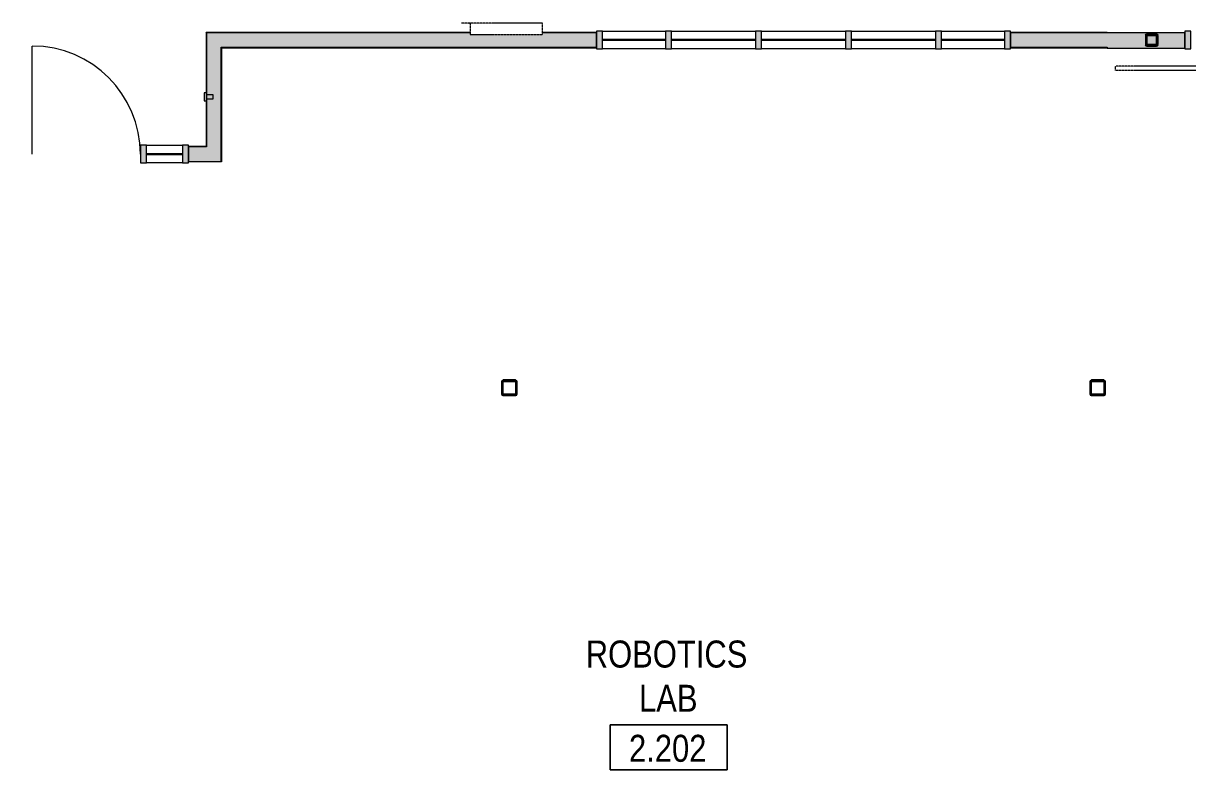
# Model space of a CAD drawing. Header units: inches. Extents: x -3803 to -1421, y -3454 to -210.
# Drawn here: x -2774.3 to -2386.4, y -3157.9 to -2909.1 of the extents above; entities that cross this region are included whole.
import ezdxf

# ---------------------------------------------------------------- set-up
doc = ezdxf.new("R2010")
doc.units = ezdxf.units.IN
doc.header["$MEASUREMENT"] = 0
for name, pattern in [('Hidden Equipment- BSALS', [0.0625, 0.03125, -0.03125]), ('Hidden Equipment- LTP', [0.0625, 0.03125, -0.03125]), ('Overhead 1_16_', [0.101562, 0.0625, -0.039062])]:
    doc.linetypes.add(name, pattern=pattern)
for name, color, linetype, lineweight in [('A-AREA-IDEN', 2, 'Continuous', 9), ('A-DOOR', 31, 'Continuous', 13), ('A-FLOR-HRAL', 11, 'Continuous', 13), ('A-GLAZ-CURT', 52, 'Continuous', 13), ('A-GLAZ-CWMG', 51, 'Continuous', 13), ('A-WALL-PATT', 111, 'Continuous', 13), ('E-SERT', 181, 'Continuous', 13), ('I-WALL', 2, 'Continuous', 13), ('Q-SPCQ', 91, 'Continuous', 13), ('S-COLS', 52, 'Continuous', 13)]:
    doc.layers.add(name, color=color, linetype=linetype, lineweight=lineweight)
doc.styles.add('Arial Narrow', font='ARIALN.TTF', dxfattribs={"height": 9})

# ---------------------------------------------------------------- blocks, each defined once
blk = doc.blocks.new('_STL - Column - HSS Rectangular - 2017v1 - HSS4x4x3_8-1990252-DIMENSION PLAN - LEVEL 2 _579_ - 2__ - CAD')
at = {"layer": 'S-COLS'}
h = blk.add_hatch(color=130, dxfattribs=at)
h.paths.add_polyline_path([(-1.48, -2), (1.47, -2), (1.85, -1.85), (2, -1.48), (2, 1.47), (1.85, 1.85), (1.47, 2), (-1.48, 2), (-1.85, 1.85), (-2, 1.47), (-2, -1.48), (-1.85, -1.85)], flags=0)
h.paths.add_polyline_path([(-1.48, -1.63), (-1.58, -1.58), (-1.63, -1.48), (-1.58, 1.58), (-1.48, 1.62), (1.58, 1.58), (1.62, 1.47), (1.58, -1.58), (1.47, -1.63)], flags=0)
at = {"layer": 'S-COLS', "color": 253, "lineweight": 25}
for p, q in [((-2, 1.47), (-2, -1.48)), ((-1.63, -1.48), (-1.63, 1.47)), ((1.47, 2), (-1.48, 2)), ((-1.48, 1.62), (1.47, 1.62)), ((1.62, 1.47), (1.62, -1.48)), ((2, -1.48), (2, 1.47)), ((1.47, -1.63), (-1.48, -1.63)), ((-1.48, -2), (1.47, -2))]:
    blk.add_line(p, q, dxfattribs=at)
for centre, radius, start, end in [((-1.48, 1.47), 0.525, 90, 180), ((-1.48, 1.47), 0.15, 90, 180), ((1.47, 1.47), 0.525, 360, 90), ((1.47, 1.47), 0.15, 0, 90), ((-1.48, -1.48), 0.525, 180, 270), ((-1.48, -1.48), 0.15, 180, 270), ((1.47, -1.48), 0.525, 270, 360), ((1.47, -1.48), 0.15, 270, 0)]:
    blk.add_arc(centre, radius, start, end, dxfattribs=at)
blk = doc.blocks.new('15830016-STRUCT_MARTINEZ-MOORE_CENTRAL_v2018_rvt-1-DIMENSION PLAN - LEVEL 2 _579_ - 2__ - CAD')
at = {"layer": 'S-COLS', "lineweight": 5}
h = blk.add_hatch(color=50, dxfattribs=at)
h.paths.add_polyline_path([(-2614.46, -3033.14), (-2610.33, -3033.14), (-2610.02, -3033.01), (-2609.9, -3032.71), (-2609.9, -3028.58), (-2610.02, -3028.27), (-2610.33, -3028.14), (-2614.46, -3028.14), (-2614.77, -3028.27), (-2614.9, -3028.58), (-2614.9, -3032.71), (-2614.77, -3033.01)], flags=0)
h.paths.add_polyline_path([(-2614.46, -3032.83), (-2614.55, -3032.79), (-2614.58, -3032.71), (-2614.55, -3028.49), (-2614.46, -3028.45), (-2610.24, -3028.49), (-2610.21, -3028.58), (-2610.24, -3032.79), (-2610.33, -3032.83)], flags=0)
h = blk.add_hatch(color=50, dxfattribs=at)
h.paths.add_polyline_path([(-2414.33, -3033.14), (-2414.02, -3033.01), (-2413.9, -3032.71), (-2413.9, -3028.58), (-2414.02, -3028.27), (-2414.33, -3028.14), (-2418.46, -3028.14), (-2418.77, -3028.27), (-2418.9, -3028.58), (-2418.9, -3032.71), (-2418.77, -3033.01), (-2418.46, -3033.14)], flags=0)
h.paths.add_polyline_path([(-2418.46, -3032.83), (-2418.55, -3032.79), (-2418.58, -3032.71), (-2418.55, -3028.49), (-2418.46, -3028.45), (-2414.24, -3028.49), (-2414.21, -3028.58), (-2414.24, -3032.79), (-2414.33, -3032.83)], flags=0)
at = {"layer": 'S-COLS', "color": 253, "lineweight": 25}
for p, q in [((-2614.9, -3028.58), (-2614.9, -3032.71)), ((-2614.58, -3032.71), (-2614.58, -3028.58)), ((-2610.33, -3028.14), (-2614.46, -3028.14)), ((-2614.46, -3028.45), (-2610.33, -3028.45)), ((-2610.21, -3028.58), (-2610.21, -3032.71)), ((-2609.9, -3032.71), (-2609.9, -3028.58)), ((-2418.9, -3028.58), (-2418.9, -3032.71)), ((-2418.58, -3032.71), (-2418.58, -3028.58)), ((-2414.33, -3028.14), (-2418.46, -3028.14)), ((-2418.46, -3028.45), (-2414.33, -3028.45)), ((-2414.21, -3028.58), (-2414.21, -3032.71)), ((-2413.9, -3032.71), (-2413.9, -3028.58)), ((-2610.33, -3032.83), (-2614.46, -3032.83)), ((-2614.46, -3033.14), (-2610.33, -3033.14)), ((-2414.33, -3032.83), (-2418.46, -3032.83)), ((-2418.46, -3033.14), (-2414.33, -3033.14))]:
    blk.add_line(p, q, dxfattribs=at)
for centre, radius, start, end in [((-2614.46, -3028.58), 0.435, 90, 180), ((-2614.46, -3028.58), 0.122, 90, 180), ((-2610.33, -3028.58), 0.435, 0, 90), ((-2610.33, -3028.58), 0.122, 0, 90), ((-2418.46, -3028.58), 0.435, 90, 180), ((-2418.46, -3028.58), 0.122, 90, 180), ((-2414.33, -3028.58), 0.435, 0, 90), ((-2414.33, -3028.58), 0.122, 0, 90), ((-2614.46, -3032.71), 0.435, 180, 270), ((-2614.46, -3032.71), 0.122, 180, 270), ((-2610.33, -3032.71), 0.435, 270, 0), ((-2610.33, -3032.71), 0.122, 270, 0), ((-2418.46, -3032.71), 0.435, 180, 270), ((-2418.46, -3032.71), 0.122, 180, 270), ((-2414.33, -3032.71), 0.435, 270, 0), ((-2414.33, -3032.71), 0.122, 270, 0)]:
    blk.add_arc(centre, radius, start, end, dxfattribs=at)
at = {"color": 250, "lineweight": 13}
blk.add_blockref('_STL - Column - HSS Rectangular - 2017v1 - HSS4x4x3_8-1990252-DIMENSION PLAN - LEVEL 2 _579_ - 2__ - CAD', (-2398.4, -2914.7), dxfattribs=at)
blk = doc.blocks.new('SD_Card_Reader-BSALS - Card Reader-2172332-DIMENSION PLAN - LEVEL 2 _579_ - 2__ - CAD')
at = {"layer": 'E-SERT', "color": 53, "lineweight": 9}
for p, q in [((-3181.59, -2903.27), (-3182.34, -2903.27)), ((-3182.34, -2903.27), (-3182.34, -2906.02)), ((-3181.59, -2906.02), (-3181.59, -2903.27)), ((-3181.59, -2903.89), (-3179.47, -2903.89)), ((-3179.47, -2905.39), (-3181.59, -2905.39)), ((-3179.47, -2903.89), (-3179.47, -2905.39)), ((-3182.34, -2906.02), (-3181.59, -2906.02))]:
    blk.add_line(p, q, dxfattribs=at)
blk = doc.blocks.new('15830016-ELEC_BSALS_CENTRAL_v2018_rvt-1-DIMENSION PLAN - LEVEL 2 _579_ - 2__ - CAD')
at = {"color": 250, "lineweight": 9}
blk.add_blockref('SD_Card_Reader-BSALS - Card Reader-2172332-DIMENSION PLAN - LEVEL 2 _579_ - 2__ - CAD', (468.32, -29), dxfattribs=at)
blk = doc.blocks.new('Basic Wall _ B3-4 7_8_-BSALS - ___-3567757-DIMENSION PLAN - LEVEL 2 _579_ - 2__ - CAD')
at = {"layer": 'I-WALL', "lineweight": 20}
for p, q in [((-2783.7, -2950.32), (-2783.57, -2950.19)), ((-2779.33, -2950.19), (-2783.57, -2950.19)), ((-2713.4, -2950.19), (-2719.33, -2950.19)), ((-2713.4, -2950.19), (-2713.27, -2950.32))]:
    blk.add_line(p, q, dxfattribs=at)
blk = doc.blocks.new('Basic Wall _ B3-4 7_8_-BSALS - ___-3567756-DIMENSION PLAN - LEVEL 2 _579_ - 2__ - CAD')
at = {"layer": 'I-WALL', "lineweight": 20}
for p, q in [((-2788.7, -2955.32), (-2788.57, -2955.19)), ((-2779.33, -2955.32), (-2788.7, -2955.32)), ((-2708.27, -2955.32), (-2719.33, -2955.32)), ((-2708.4, -2955.19), (-2708.27, -2955.32))]:
    blk.add_line(p, q, dxfattribs=at)
blk = doc.blocks.new('System Panel - interior glazed panels-383681-DIMENSION PLAN - LEVEL 2 _579_ - 2__ - CAD')
at = {"layer": 'A-GLAZ-CURT', "lineweight": 9}
blk.add_hatch(color=90, dxfattribs=at).paths.add_polyline_path([(-6, 0.125), (-6, -0.125), (6, -0.125), (6, 0.125)], flags=0)
at = {"layer": 'A-GLAZ-CURT', "lineweight": 20}
for p, q in [((6, 0.125), (-6, 0.125)), ((-6, 0.125), (-6, -0.125)), ((6, -0.125), (6, 0.125)), ((-6, -0.125), (6, -0.125))]:
    blk.add_line(p, q, dxfattribs=at)
blk = doc.blocks.new('Rectangular Mullion - 6 x 6 interior mullion-383726-DIMENSION PLAN - LEVEL 2 _579_ - 2__ - CAD')
at = {"layer": 'A-GLAZ-CWMG', "lineweight": 9}
for p, q in [((-2733.33, -2949.82), (-2721.33, -2949.82)), ((-2721.33, -2955.69), (-2733.33, -2955.69))]:
    blk.add_line(p, q, dxfattribs=at)
blk = doc.blocks.new('Rectangular Mullion - 2 x 6 interior mullion-383686-DIMENSION PLAN - LEVEL 2 _579_ - 2__ - CAD')
at = {"layer": 'A-GLAZ-CWMG', "lineweight": 9}
blk.add_hatch(color=90, dxfattribs=at).paths.add_polyline_path([(0, -2.9375), (0, 2.9375), (-2, 2.9375), (-2, -2.9375)], flags=0)
at = {"layer": 'A-GLAZ-CWMG', "lineweight": 20}
for p, q in [((0, 2.9375), (-2, 2.9375)), ((-2, 2.9375), (-2, -2.9375)), ((0, -2.9375), (0, 2.9375)), ((-2, -2.9375), (0, -2.9375))]:
    blk.add_line(p, q, dxfattribs=at)
blk = doc.blocks.new('Door-J1_4-Curtain_Wall-_only works in CW_-BSALS1 - Door-J1_4-Wide_Stile-BSALS-2172145-DIMENSION PLAN - LEVEL 2 _579_ - 2__ - CAD')
at = {"layer": 'A-DOOR', "lineweight": 20}
blk.add_line((15, 0), (15, -36), dxfattribs=at)
at = {"layer": 'A-DOOR', "lineweight": 9}
blk.add_arc((15, 0), 36, 180, 270, dxfattribs=at)
blk = doc.blocks.new('Rectangular Mullion - 2 x 6 interior mullion-383809-DIMENSION PLAN - LEVEL 2 _579_ - 2__ - CAD')
at = {"layer": 'A-GLAZ-CWMG', "lineweight": 9}
blk.add_hatch(color=90, dxfattribs=at).paths.add_polyline_path([(-1, -2.9375), (-1, 2.9375), (1, 2.9375), (1, -2.9375)], flags=0)
at = {"layer": 'A-GLAZ-CWMG', "lineweight": 20}
for p, q in [((-1, 2.9375), (1, 2.9375)), ((-1, -2.9375), (-1, 2.9375)), ((1, 2.9375), (1, -2.9375)), ((1, -2.9375), (-1, -2.9375))]:
    blk.add_line(p, q, dxfattribs=at)
blk = doc.blocks.new('Basic Wall _ B3-4 7_8_-BSALS - ___-3567801-DIMENSION PLAN - LEVEL 2 _579_ - 2__ - CAD')
at = {"layer": 'I-WALL', "lineweight": 20}
for p, q in [((-2708.4, -2917.14), (-2708.27, -2917.27)), ((-2708.27, -2917.27), (-2708.27, -2955.32)), ((-2708.27, -2955.32), (-2708.4, -2955.19))]:
    blk.add_line(p, q, dxfattribs=at)
blk = doc.blocks.new('Basic Wall _ B3-4 7_8_-BSALS - ___-3567800-DIMENSION PLAN - LEVEL 2 _579_ - 2__ - CAD')
at = {"layer": 'I-WALL', "lineweight": 20}
for p, q in [((-2713.4, -2912.14), (-2713.27, -2912.27)), ((-2713.4, -2912.14), (-2713.4, -2950.19)), ((-2713.27, -2950.32), (-2713.4, -2950.19))]:
    blk.add_line(p, q, dxfattribs=at)
blk = doc.blocks.new('System Panel - interior glazed panels-383841-DIMENSION PLAN - LEVEL 2 _579_ - 2__ - CAD')
at = {"layer": 'A-GLAZ-CURT', "lineweight": 9}
blk.add_hatch(color=90, dxfattribs=at).paths.add_polyline_path([(10.5, -0.125), (10.5, 0.125), (-10.5, 0.125), (-10.5, -0.125)], flags=0)
at = {"layer": 'A-GLAZ-CURT', "lineweight": 20}
for p, q in [((10.5, 0.125), (-10.5, 0.125)), ((-10.5, 0.125), (-10.5, -0.125)), ((10.5, -0.125), (10.5, 0.125)), ((-10.5, -0.125), (10.5, -0.125))]:
    blk.add_line(p, q, dxfattribs=at)
blk = doc.blocks.new('System Panel - interior glazed panels-383842-DIMENSION PLAN - LEVEL 2 _579_ - 2__ - CAD')
at = {"layer": 'A-GLAZ-CURT', "lineweight": 9}
blk.add_hatch(color=90, dxfattribs=at).paths.add_polyline_path([(14, -0.125), (14, 0.125), (-14, 0.125), (-14, -0.125)], flags=0)
at = {"layer": 'A-GLAZ-CURT', "lineweight": 20}
for p, q in [((14, 0.125), (-14, 0.125)), ((-14, 0.125), (-14, -0.125)), ((14, -0.125), (14, 0.125)), ((-14, -0.125), (14, -0.125))]:
    blk.add_line(p, q, dxfattribs=at)
blk = doc.blocks.new('Rectangular Mullion - 6 x 6 interior mullion-383849-DIMENSION PLAN - LEVEL 2 _579_ - 2__ - CAD')
at = {"layer": 'A-GLAZ-CWMG', "lineweight": 9}
for p, q in [((-2189.4, -2826.64), (-2168.4, -2826.64)), ((-2168.4, -2832.52), (-2189.4, -2832.52))]:
    blk.add_line(p, q, dxfattribs=at)
blk = doc.blocks.new('Rectangular Mullion - 6 x 6 interior mullion-383850-DIMENSION PLAN - LEVEL 2 _579_ - 2__ - CAD')
at = {"layer": 'A-GLAZ-CWMG', "lineweight": 9}
for p, q in [((-2166.4, -2826.64), (-2138.4, -2826.64)), ((-2138.4, -2832.52), (-2166.4, -2832.52))]:
    blk.add_line(p, q, dxfattribs=at)
blk = doc.blocks.new('Rectangular Mullion - 2 x 6 interior mullion-383853-DIMENSION PLAN - LEVEL 2 _579_ - 2__ - CAD')
at = {"layer": 'A-GLAZ-CWMG', "lineweight": 9}
blk.add_hatch(color=90, dxfattribs=at).paths.add_polyline_path([(0, 2.9375), (0, -2.9375), (-2, -2.9375), (-2, 2.9375)], flags=0)
at = {"layer": 'A-GLAZ-CWMG', "lineweight": 20}
for p, q in [((-2, 2.9375), (0, 2.9375)), ((-2, -2.9375), (-2, 2.9375)), ((0, 2.9375), (0, -2.9375)), ((0, -2.9375), (-2, -2.9375))]:
    blk.add_line(p, q, dxfattribs=at)
blk = doc.blocks.new('Rectangular Mullion - 2 x 6 interior mullion-383856-DIMENSION PLAN - LEVEL 2 _579_ - 2__ - CAD')
at = {"layer": 'A-GLAZ-CWMG', "lineweight": 9}
blk.add_hatch(color=90, dxfattribs=at).paths.add_polyline_path([(-2, 2.9375), (-2, -2.9375), (0, -2.9375), (0, 2.9375)], flags=0)
at = {"layer": 'A-GLAZ-CWMG', "lineweight": 20}
for p, q in [((0, 2.9375), (-2, 2.9375)), ((-2, 2.9375), (-2, -2.9375)), ((0, -2.9375), (0, 2.9375)), ((-2, -2.9375), (0, -2.9375))]:
    blk.add_line(p, q, dxfattribs=at)
blk = doc.blocks.new('Rectangular Mullion - 2 x 6 interior mullion-383857-DIMENSION PLAN - LEVEL 2 _579_ - 2__ - CAD')
at = {"layer": 'A-GLAZ-CWMG', "lineweight": 9}
blk.add_hatch(color=90, dxfattribs=at).paths.add_polyline_path([(1, 2.9375), (1, -2.9375), (-1, -2.9375), (-1, 2.9375)], flags=0)
at = {"layer": 'A-GLAZ-CWMG', "lineweight": 20}
for p, q in [((-1, 2.9375), (1, 2.9375)), ((-1, -2.9375), (-1, 2.9375)), ((1, 2.9375), (1, -2.9375)), ((1, -2.9375), (-1, -2.9375))]:
    blk.add_line(p, q, dxfattribs=at)
blk = doc.blocks.new('TV LCD 32 PDI CV3200P - LTP - DISPLAY _VERT_-235779-DIMENSION PLAN - LEVEL 2 _579_ - 2__ - CAD')
at = {"layer": 'Q-SPCQ', "linetype": 'Hidden Equipment- LTP', "lineweight": 20}
for p, q in [((-24, 0), (-24, -3.75)), ((0, 0), (-24, 0)), ((0, 0), (-24, 0)), ((-24, 0), (-24, -3.75)), ((0, -3.75), (0, 0)), ((0, -3.75), (0, 0)), ((-24, -3.75), (0, -3.75)), ((-24, -3.75), (0, -3.75)), ((0, -3.75), (2.92, -3.75)), ((0.52, -3.75), (0, -3.75)), ((0, -3.75), (0.52, -3.75))]:
    blk.add_line(p, q, dxfattribs=at)
blk = doc.blocks.new('Basic Wall _ B3-4 7_8_-BSALS - ___-3567807-DIMENSION PLAN - LEVEL 2 _579_ - 2__ - CAD')
at = {"layer": 'I-WALL', "lineweight": 20}
for p, q in [((-2708.27, -2917.27), (-2708.4, -2917.14)), ((-2708.27, -2917.27), (-2583.4, -2917.27)), ((-2445.4, -2917.27), (-2413.27, -2917.27))]:
    blk.add_line(p, q, dxfattribs=at)
blk = doc.blocks.new('Basic Wall _ B3-4 7_8_-BSALS - ___-3567806-DIMENSION PLAN - LEVEL 2 _579_ - 2__ - CAD')
at = {"layer": 'I-WALL', "lineweight": 20}
for p, q in [((-2713.27, -2912.27), (-2713.4, -2912.14)), ((-2713.4, -2912.14), (-2625.4, -2912.14)), ((-2601.4, -2912.14), (-2583.4, -2912.14)), ((-2445.4, -2912.14), (-2413.27, -2912.14)), ((-2413.27, -2912.14), (-2413.27, -2912.27))]:
    blk.add_line(p, q, dxfattribs=at)
blk = doc.blocks.new('Handrail Type - Handrail_Internal_-V32-DIMENSION PLAN - LEVEL 2 _579_ - 2__ - CAD')
at = {"layer": 'A-FLOR-HRAL', "linetype": 'Overhead 1_16_', "lineweight": 9}
for p, q in [((-2410.4, -2924.89), (-2410.4, -2923.39)), ((-2357.29, -2923.39), (-2410.4, -2923.39)), ((-2357.29, -2924.89), (-2410.4, -2924.89)), ((-2203.29, -2923.39), (-2357.29, -2923.39)), ((-2203.29, -2924.89), (-2357.29, -2924.89)), ((-2157.54, -2923.39), (-2203.29, -2923.39)), ((-2159.04, -2924.89), (-2203.29, -2924.89)), ((-2159.04, -2980.14), (-2159.04, -2924.89)), ((-2157.54, -2980.14), (-2157.54, -2923.39)), ((-2159.04, -2983.29), (-2159.04, -2980.14)), ((-2157.54, -2982.59), (-2157.54, -2980.14))]:
    blk.add_line(p, q, dxfattribs=at)
at = {"layer": 'A-FLOR-HRAL', "lineweight": 9}
for p, q in [((-2157.54, -2982.59), (-2159.04, -2983.29)), ((-2157.54, -3046.14), (-2157.54, -2982.59)), ((-2159.04, -3046.14), (-2159.04, -2983.29)), ((-2159.04, -3057.14), (-2159.04, -3046.14)), ((-2157.54, -3057.1), (-2157.54, -3046.14)), ((-2159.04, -3057.14), (-2157.54, -3057.14))]:
    blk.add_line(p, q, dxfattribs=at)
blk = doc.blocks.new('Room Tag- BSALS - Room Tag-28050-DIMENSION PLAN - LEVEL 2 _579_ - 2__ - CAD')
at = {"layer": 'A-AREA-IDEN'}
for p, q in [((-0.203125, -0.171875), (-0.203125, -0.015625)), ((-0.203125, -0.015625), (0.203125, -0.015625)), ((0.203125, -0.015625), (-0.203125, -0.015625)), ((-0.203125, -0.015625), (-0.203125, -0.171875)), ((0.203125, -0.015625), (0.203125, -0.171875)), ((0.203125, -0.171875), (0.203125, -0.015625)), ((0.203125, -0.171875), (-0.203125, -0.171875)), ((-0.203125, -0.171875), (0.203125, -0.171875))]:
    blk.add_line(p, q, dxfattribs=at)

msp = doc.modelspace()

# ---------------------------------------------------------------- hatches: boundary and pattern name
at = {"layer": 'A-WALL-PATT', "lineweight": 5}
h = msp.add_hatch(color=50, dxfattribs=at)
h.paths.add_polyline_path([(-2413.27, -2917.14), (-2413.27, -2912.27), (-2445.4, -2912.27), (-2445.4, -2917.14)], flags=0)
h.paths.add_polyline_path([(-2620.76, -2917.14), (-2583.4, -2917.14), (-2583.4, -2912.27), (-2601.4, -2912.27), (-2601.4, -2912.89), (-2625.4, -2912.89), (-2625.4, -2912.27), (-2713.27, -2912.27), (-2713.27, -2917.14), (-2708.4, -2917.14)], flags=0)
at = {"layer": 'A-WALL-PATT', "lineweight": 20}
h = msp.add_hatch(color=10, dxfattribs=at)
h.paths.add_polyline_path([(-2247.32, -2917.39), (-2247.32, -2912.27), (-2309.4, -2912.27), (-2309.4, -2917.39), (-2249.57, -2917.39)], flags=0)
h.paths.add_polyline_path([(-2413.27, -2917.39), (-2387.4, -2917.39), (-2387.4, -2912.27), (-2413.27, -2912.27), (-2413.27, -2917.14)], flags=0)
h.paths.add_polyline_path([(-2399.87, -2916.7), (-2400.24, -2916.55), (-2400.4, -2916.18), (-2400.35, -2913.12), (-2400.24, -2912.86), (-2399.87, -2912.7), (-2396.81, -2912.75), (-2396.55, -2912.86), (-2396.4, -2913.23), (-2396.44, -2916.28), (-2396.55, -2916.55), (-2396.92, -2916.7)], flags=0)
h.paths.add_polyline_path([(-2396.92, -2916.33), (-2396.81, -2916.28), (-2396.77, -2916.18), (-2396.81, -2913.12), (-2396.92, -2913.08), (-2399.98, -2913.12), (-2400.02, -2913.23), (-2399.98, -2916.28), (-2399.87, -2916.33)], flags=0)
at = {"layer": 'A-WALL-PATT', "lineweight": 5}
msp.add_hatch(color=50, dxfattribs=at).paths.add_polyline_path([(-2708.4, -2950.32), (-2708.4, -2917.14), (-2713.27, -2917.14), (-2713.27, -2950.32)], flags=0)
h = msp.add_hatch(color=50, dxfattribs=at)
h.paths.add_polyline_path([(-2708.4, -2955.19), (-2708.4, -2950.32), (-2719.33, -2950.32), (-2719.33, -2955.19)], flags=0)
h.paths.add_polyline_path([(-2783.63, -2955.19), (-2779.33, -2955.19), (-2779.33, -2950.32), (-2788.57, -2950.32), (-2788.57, -2955.19)], flags=0)

# ---------------------------------------------------------------- linework, layer by layer
at = {"layer": 'I-WALL', "lineweight": 20}
for p, q in [((-2713.27, -2912.27), (-2713.27, -2950.32)), ((-2625.4, -2912.27), (-2713.27, -2912.27)), ((-2583.4, -2912.27), (-2601.4, -2912.27)), ((-2583.4, -2917.14), (-2583.4, -2912.27)), ((-2387.4, -2912.27), (-2445.4, -2912.27)), ((-2445.4, -2912.27), (-2445.4, -2917.14)), ((-2387.4, -2917.39), (-2387.4, -2912.27)), ((-2708.4, -2955.19), (-2708.4, -2917.14)), ((-2708.4, -2917.14), (-2583.4, -2917.14)), ((-2445.4, -2917.14), (-2413.27, -2917.14)), ((-2413.27, -2917.14), (-2413.27, -2917.39)), ((-2413.27, -2917.39), (-2387.4, -2917.39)), ((-2713.27, -2950.32), (-2719.33, -2950.32)), ((-2719.33, -2950.32), (-2719.33, -2955.19)), ((-2719.33, -2955.19), (-2708.4, -2955.19))]:
    msp.add_line(p, q, dxfattribs=at)

# ---------------------------------------------------------------- block references
at = {"lineweight": 5}
for name in ['15830016-STRUCT_MARTINEZ-MOORE_CENTRAL_v2018_rvt-1-DIMENSION PLAN - LEVEL 2 _579_ - 2__ - CAD', '15830016-ELEC_BSALS_CENTRAL_v2018_rvt-1-DIMENSION PLAN - LEVEL 2 _579_ - 2__ - CAD']:
    msp.add_blockref(name, (0, 0), dxfattribs=at)
at = {"layer": 'A-AREA-IDEN', "xscale": 95.99999999999994, "yscale": 95.99999999999994, "zscale": 95.99999999999994}
msp.add_blockref('Room Tag- BSALS - Room Tag-28050-DIMENSION PLAN - LEVEL 2 _579_ - 2__ - CAD', (-2559.32, -3141.44), dxfattribs=at)
at = {"layer": 'A-DOOR', "lineweight": 20, "rotation": 180}
msp.add_blockref('Door-J1_4-Curtain_Wall-_only works in CW_-BSALS1 - Door-J1_4-Wide_Stile-BSALS-2172145-DIMENSION PLAN - LEVEL 2 _579_ - 2__ - CAD', (-2756.33, -2952.75), dxfattribs=at)
at = {"layer": 'A-FLOR-HRAL', "lineweight": 9}
msp.add_blockref('Handrail Type - Handrail_Internal_-V32-DIMENSION PLAN - LEVEL 2 _579_ - 2__ - CAD', (0, 0), dxfattribs=at)
at = {"layer": 'A-GLAZ-CURT', "lineweight": 9}
for name, p in [('System Panel - interior glazed panels-383841-DIMENSION PLAN - LEVEL 2 _579_ - 2__ - CAD', (-2570.9, -2914.7)), ('System Panel - interior glazed panels-383842-DIMENSION PLAN - LEVEL 2 _579_ - 2__ - CAD', (-2544.4, -2914.7)), ('System Panel - interior glazed panels-383842-DIMENSION PLAN - LEVEL 2 _579_ - 2__ - CAD', (-2514.4, -2914.7)), ('System Panel - interior glazed panels-383842-DIMENSION PLAN - LEVEL 2 _579_ - 2__ - CAD', (-2484.4, -2914.7)), ('System Panel - interior glazed panels-383841-DIMENSION PLAN - LEVEL 2 _579_ - 2__ - CAD', (-2457.9, -2914.7))]:
    msp.add_blockref(name, p, dxfattribs=at)
at = {"layer": 'A-GLAZ-CURT', "lineweight": 9, "rotation": 180}
msp.add_blockref('System Panel - interior glazed panels-383681-DIMENSION PLAN - LEVEL 2 _579_ - 2__ - CAD', (-2727.33, -2952.75), dxfattribs=at)
at = {"layer": 'A-GLAZ-CWMG', "lineweight": 9, "rotation": 180}
for p in [(-2583.4, -2914.7), (-2387.4, -2914.7)]:
    msp.add_blockref('Rectangular Mullion - 2 x 6 interior mullion-383856-DIMENSION PLAN - LEVEL 2 _579_ - 2__ - CAD', p, dxfattribs=at)
at = {"layer": 'A-GLAZ-CWMG', "lineweight": 9}
for name, p in [('Rectangular Mullion - 6 x 6 interior mullion-383849-DIMENSION PLAN - LEVEL 2 _579_ - 2__ - CAD', (-392, -85.13)), ('Rectangular Mullion - 6 x 6 interior mullion-383850-DIMENSION PLAN - LEVEL 2 _579_ - 2__ - CAD', (-392, -85.13)), ('Rectangular Mullion - 6 x 6 interior mullion-383850-DIMENSION PLAN - LEVEL 2 _579_ - 2__ - CAD', (-362, -85.13)), ('Rectangular Mullion - 6 x 6 interior mullion-383850-DIMENSION PLAN - LEVEL 2 _579_ - 2__ - CAD', (-332, -85.13)), ('Rectangular Mullion - 6 x 6 interior mullion-383849-DIMENSION PLAN - LEVEL 2 _579_ - 2__ - CAD', (-279, -85.13)), ('Rectangular Mullion - 6 x 6 interior mullion-383726-DIMENSION PLAN - LEVEL 2 _579_ - 2__ - CAD', (0, 0)), ('Rectangular Mullion - 2 x 6 interior mullion-383686-DIMENSION PLAN - LEVEL 2 _579_ - 2__ - CAD', (-2719.33, -2952.75))]:
    msp.add_blockref(name, p, dxfattribs=at)
at = {"layer": 'A-GLAZ-CWMG', "lineweight": 9, "extrusion": (0, 0, -1), "rotation": 180}
for name, p in [('Rectangular Mullion - 2 x 6 interior mullion-383857-DIMENSION PLAN - LEVEL 2 _579_ - 2__ - CAD', (2559.4, -2914.7)), ('Rectangular Mullion - 2 x 6 interior mullion-383857-DIMENSION PLAN - LEVEL 2 _579_ - 2__ - CAD', (2529.4, -2914.7)), ('Rectangular Mullion - 2 x 6 interior mullion-383857-DIMENSION PLAN - LEVEL 2 _579_ - 2__ - CAD', (2499.4, -2914.7)), ('Rectangular Mullion - 2 x 6 interior mullion-383857-DIMENSION PLAN - LEVEL 2 _579_ - 2__ - CAD', (2469.4, -2914.7)), ('Rectangular Mullion - 2 x 6 interior mullion-383853-DIMENSION PLAN - LEVEL 2 _579_ - 2__ - CAD', (2445.4, -2914.7))]:
    msp.add_blockref(name, p, dxfattribs=at)
at = {"layer": 'A-GLAZ-CWMG', "lineweight": 9, "extrusion": (0, 0, -1)}
msp.add_blockref('Rectangular Mullion - 2 x 6 interior mullion-383809-DIMENSION PLAN - LEVEL 2 _579_ - 2__ - CAD', (2734.33, -2952.75), dxfattribs=at)
at = {"layer": 'I-WALL', "lineweight": 20}
for name in ['Basic Wall _ B3-4 7_8_-BSALS - ___-3567800-DIMENSION PLAN - LEVEL 2 _579_ - 2__ - CAD', 'Basic Wall _ B3-4 7_8_-BSALS - ___-3567806-DIMENSION PLAN - LEVEL 2 _579_ - 2__ - CAD', 'Basic Wall _ B3-4 7_8_-BSALS - ___-3567801-DIMENSION PLAN - LEVEL 2 _579_ - 2__ - CAD', 'Basic Wall _ B3-4 7_8_-BSALS - ___-3567807-DIMENSION PLAN - LEVEL 2 _579_ - 2__ - CAD', 'Basic Wall _ B3-4 7_8_-BSALS - ___-3567757-DIMENSION PLAN - LEVEL 2 _579_ - 2__ - CAD', 'Basic Wall _ B3-4 7_8_-BSALS - ___-3567756-DIMENSION PLAN - LEVEL 2 _579_ - 2__ - CAD']:
    msp.add_blockref(name, (0, 0), dxfattribs=at)
at = {"layer": 'Q-SPCQ', "linetype": 'Hidden Equipment- BSALS', "lineweight": 20, "rotation": 180}
msp.add_blockref('TV LCD 32 PDI CV3200P - LTP - DISPLAY _VERT_-235779-DIMENSION PLAN - LEVEL 2 _579_ - 2__ - CAD', (-2625.4, -2912.89), dxfattribs=at)

# ---------------------------------------------------------------- texts
at = {"layer": 'A-AREA-IDEN', "char_height": 9, "attachment_point": 1, "style": 'Arial Narrow'}
for s, insert, width in [('ROBOTICS', (-2586.94, -3114.88), 66.66), ('LAB', (-2569.19, -3129.63), 23.937), ('2.202', (-2572.54, -3146.3), 31.512)]:
    msp.add_mtext(s, dxfattribs=dict(at, insert=insert, width=width))

doc.saveas('drawing.dxf')
